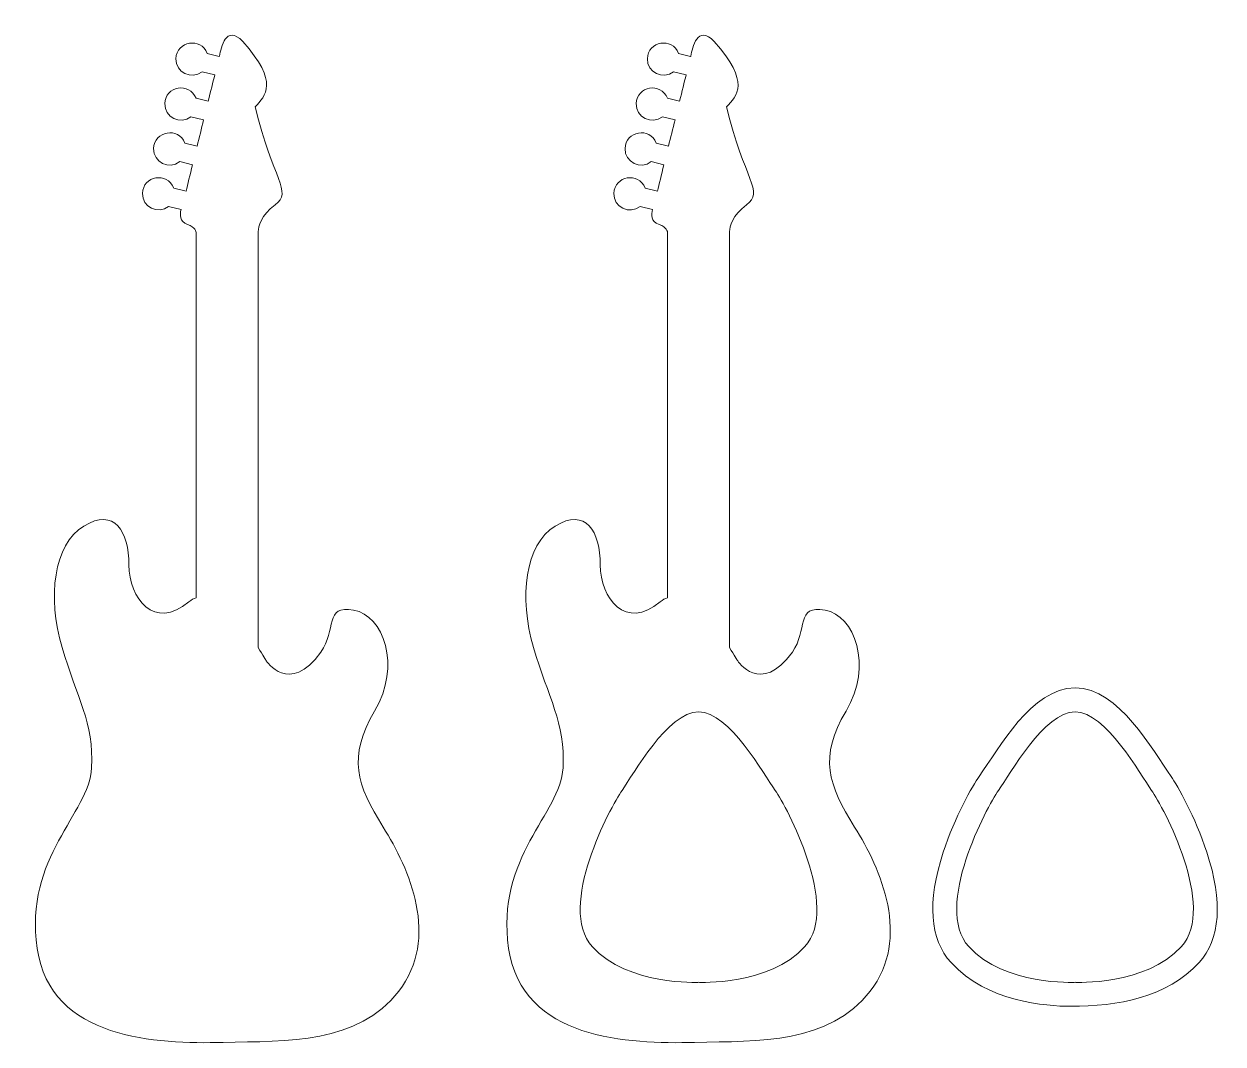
# Model space of a CAD drawing. Header units: inches. Extents: x 13.5 to 26, y -5.9 to 0.
# Drawn here: x 13.5 to 20.49, y -5.95 to -0.01 of the extents above; entities that cross this region are included whole.
import ezdxf

# ---------------------------------------------------------------- set-up
doc = ezdxf.new("R2010")
doc.units = ezdxf.units.IN
doc.header["$MEASUREMENT"] = 0
doc.layers.add('_U+0421_U+043B_U+043E_U+0439 1', color=7, linetype='Continuous')

msp = doc.modelspace()

# ---------------------------------------------------------------- linework, layer by layer
at = {"layer": '_U+0421_U+043B_U+043E_U+0439 1', "color": 1, "lineweight": 9, "true_color": 0xff0000}
for points, knots in [([(15.5957, -4.6825), (15.4419, -4.4381), (15.3875, -4.2751), (15.546, -4.0081), (15.7044, -3.7411), (15.5957, -3.4514), (15.4238, -3.4197), (15.2518, -3.388), (15.3242, -3.5374), (15.2337, -3.6641), (15.0481, -3.9221), (14.9138, -3.7139), (14.9138, -3.7139), (14.9138, -3.7139), (14.8965, -3.6827), (14.8679, -3.6385), (14.8679, -3.6385), (14.8679, -1.2176), (14.8679, -1.2176), (14.8698, -1.1891), (14.8837, -1.1228), (14.9666, -1.061), (15.0707, -0.9834), (14.954, -0.9196), (14.85, -0.4917), (14.9115, -0.4255), (14.9918, -0.3522), (14.7791, -0.1111), (14.6774, -0.0095), (14.6538, -0.1466), (14.642, -0.1962), (14.6418, -0.1967), (14.6417, -0.1973), (14.6415, -0.1979), (14.6415, -0.1979), (14.5713, -0.1806), (14.5713, -0.1806), (14.5348, -0.0846), (14.3921, -0.1091), (14.3896, -0.2117), (14.3876, -0.2918), (14.4802, -0.3365), (14.5418, -0.2877), (14.5418, -0.2877), (14.6151, -0.3058), (14.6151, -0.3058), (14.6044, -0.349), (14.5914, -0.4018), (14.5772, -0.4593), (14.5772, -0.4593), (14.5063, -0.4418), (14.5063, -0.4418), (14.4698, -0.3459), (14.3271, -0.3703), (14.3246, -0.4729), (14.3226, -0.553), (14.4151, -0.5977), (14.4768, -0.5489), (14.4768, -0.5489), (14.5505, -0.5672), (14.5505, -0.5672), (14.538, -0.6181), (14.5251, -0.6702), (14.5126, -0.7207), (14.5126, -0.7207), (14.4413, -0.703), (14.4413, -0.703), (14.4047, -0.6071), (14.2621, -0.6316), (14.2596, -0.7342), (14.2576, -0.8145), (14.3503, -0.8589), (14.4118, -0.8102), (14.4118, -0.8102), (14.4859, -0.8285), (14.4859, -0.8285), (14.4713, -0.8879), (14.4581, -0.941), (14.448, -0.982), (14.448, -0.982), (14.3763, -0.9643), (14.3763, -0.9643), (14.3397, -0.8684), (14.1971, -0.8928), (14.1946, -0.9954), (14.1926, -1.0755), (14.2851, -1.1202), (14.3468, -1.0714), (14.3468, -1.0714), (14.4192, -1.0893), (14.4192, -1.0893), (14.4121, -1.1163), (14.409, -1.1605), (14.4576, -1.1761), (14.5032, -1.1908), (14.5072, -1.2197), (14.5074, -1.2268), (14.5074, -1.2268), (14.5074, -3.348), (14.5074, -3.348), (14.4928, -3.3524), (14.4786, -3.3601), (14.465, -3.3716), (14.263, -3.5419), (14.1157, -3.3518), (14.1157, -3.1572), (14.1157, -2.9626), (14.0297, -2.8223), (13.8532, -2.9309), (13.6767, -3.0395), (13.6405, -3.3428), (13.7265, -3.637), (13.8125, -3.9312), (13.9121, -4.0715), (13.8985, -4.3385), (13.8849, -4.6055), (13.5047, -4.8545), (13.5817, -5.3885), (13.6586, -5.9226), (14.2832, -5.9452), (14.6634, -5.9362), (15.0436, -5.9271), (15.4464, -5.9452), (15.6863, -5.6375), (15.9261, -5.3297), (15.7496, -4.9269), (15.5957, -4.6825)], [0, 0, 0, 0, 1, 1, 1, 2, 2, 2, 3, 3, 3, 4, 4, 4, 5, 5, 5, 6, 6, 6, 7, 7, 7, 8, 8, 8, 9, 9, 9, 10, 10, 10, 11, 11, 11, 12, 12, 12, 13, 13, 13, 14, 14, 14, 15, 15, 15, 16, 16, 16, 17, 17, 17, 18, 18, 18, 19, 19, 19, 20, 20, 20, 21, 21, 21, 22, 22, 22, 23, 23, 23, 24, 24, 24, 25, 25, 25, 26, 26, 26, 27, 27, 27, 28, 28, 28, 29, 29, 29, 30, 30, 30, 31, 31, 31, 32, 32, 32, 33, 33, 33, 34, 34, 34, 35, 35, 35, 36, 36, 36, 37, 37, 37, 38, 38, 38, 39, 39, 39, 40, 40, 40, 41, 41, 41, 42, 42, 42, 42]), ([(18.3401, -4.6825), (18.1862, -4.4381), (18.1318, -4.2751), (18.2903, -4.0081), (18.4487, -3.7411), (18.3401, -3.4514), (18.1681, -3.4197), (17.9961, -3.388), (18.0685, -3.5374), (17.978, -3.6641), (17.7924, -3.9221), (17.6581, -3.7139), (17.6581, -3.7139), (17.6581, -3.7139), (17.6408, -3.6827), (17.6122, -3.6385), (17.6122, -3.6385), (17.6122, -1.2176), (17.6122, -1.2176), (17.6141, -1.1891), (17.628, -1.1228), (17.7109, -1.061), (17.815, -0.9834), (17.6983, -0.9196), (17.5943, -0.4917), (17.6558, -0.4255), (17.7361, -0.3523), (17.5234, -0.1111), (17.4217, -0.0095), (17.3981, -0.1466), (17.3863, -0.1962), (17.3861, -0.1967), (17.386, -0.1973), (17.3858, -0.1979), (17.3858, -0.1979), (17.3156, -0.1806), (17.3156, -0.1806), (17.2791, -0.0847), (17.1364, -0.1091), (17.1339, -0.2117), (17.132, -0.2918), (17.2245, -0.3365), (17.2861, -0.2877), (17.2861, -0.2877), (17.3594, -0.3058), (17.3594, -0.3058), (17.3487, -0.349), (17.3357, -0.4018), (17.3215, -0.4593), (17.3215, -0.4593), (17.2506, -0.4418), (17.2506, -0.4418), (17.2141, -0.3459), (17.0714, -0.3703), (17.0689, -0.4729), (17.0669, -0.553), (17.1594, -0.5978), (17.2211, -0.5489), (17.2211, -0.5489), (17.2948, -0.5672), (17.2948, -0.5672), (17.2823, -0.6181), (17.2694, -0.6702), (17.2569, -0.7207), (17.2569, -0.7207), (17.1856, -0.703), (17.1856, -0.703), (17.149, -0.6071), (17.0064, -0.6316), (17.0039, -0.7342), (17.0019, -0.8145), (17.0946, -0.8589), (17.1561, -0.8102), (17.1561, -0.8102), (17.2302, -0.8285), (17.2302, -0.8285), (17.2156, -0.8879), (17.2024, -0.941), (17.1923, -0.982), (17.1923, -0.982), (17.1206, -0.9643), (17.1206, -0.9643), (17.084, -0.8683), (16.9414, -0.8928), (16.9389, -0.9954), (16.9369, -1.0755), (17.0294, -1.1203), (17.0911, -1.0714), (17.0911, -1.0714), (17.1635, -1.0893), (17.1635, -1.0893), (17.1564, -1.1163), (17.1533, -1.1605), (17.2019, -1.1761), (17.2475, -1.1908), (17.2515, -1.2197), (17.2517, -1.2268), (17.2517, -1.2268), (17.2517, -3.348), (17.2517, -3.348), (17.2371, -3.3524), (17.2229, -3.3601), (17.2092, -3.3716), (17.0073, -3.5419), (16.86, -3.3518), (16.86, -3.1572), (16.86, -2.9626), (16.7741, -2.8223), (16.5975, -2.9309), (16.421, -3.0395), (16.3848, -3.3428), (16.4708, -3.637), (16.5568, -3.9312), (16.6564, -4.0715), (16.6428, -4.3385), (16.6292, -4.6055), (16.249, -4.8545), (16.326, -5.3885), (16.4029, -5.9226), (17.0275, -5.9452), (17.4077, -5.9362), (17.7879, -5.9271), (18.1907, -5.9452), (18.4306, -5.6375), (18.6704, -5.3297), (18.4939, -4.9269), (18.3401, -4.6825)], [0, 0, 0, 0, 1, 1, 1, 2, 2, 2, 3, 3, 3, 4, 4, 4, 5, 5, 5, 6, 6, 6, 7, 7, 7, 8, 8, 8, 9, 9, 9, 10, 10, 10, 11, 11, 11, 12, 12, 12, 13, 13, 13, 14, 14, 14, 15, 15, 15, 16, 16, 16, 17, 17, 17, 18, 18, 18, 19, 19, 19, 20, 20, 20, 21, 21, 21, 22, 22, 22, 23, 23, 23, 24, 24, 24, 25, 25, 25, 26, 26, 26, 27, 27, 27, 28, 28, 28, 29, 29, 29, 30, 30, 30, 31, 31, 31, 32, 32, 32, 33, 33, 33, 34, 34, 34, 35, 35, 35, 36, 36, 36, 37, 37, 37, 38, 38, 38, 39, 39, 39, 40, 40, 40, 41, 41, 41, 42, 42, 42, 42]), ([(20.3907, -4.8294), (20.3236, -4.6241), (20.2196, -4.4409), (20.1824, -4.3889), (20.0736, -4.2364), (19.8818, -3.8731), (19.6236, -3.8731), (19.369, -3.8731), (19.1825, -4.224), (19.0648, -4.3889), (19.0276, -4.4409), (18.9236, -4.6241), (18.8566, -4.8294), (18.7622, -5.1184), (18.7774, -5.3344), (18.9018, -5.4714), (19.1103, -5.7009), (19.4577, -5.7256), (19.5973, -5.7256), (19.8723, -5.7256), (20.1597, -5.6758), (20.3454, -5.4714), (20.4699, -5.3344), (20.4851, -5.1184), (20.3907, -4.8294)], [0, 0, 0, 0, 1, 1, 1, 2, 2, 2, 3, 3, 3, 4, 4, 4, 5, 5, 5, 6, 6, 6, 7, 7, 7, 8, 8, 8, 8]), ([(18.051, -5.378), (17.8431, -5.6068), (17.432, -5.5863), (17.432, -5.5863), (17.432, -5.5863), (17.0208, -5.6068), (16.813, -5.378), (16.6051, -5.1492), (16.9204, -4.5618), (16.9862, -4.4696), (17.052, -4.3773), (17.253, -4.0119), (17.432, -4.0119), (17.611, -4.0119), (17.8119, -4.3773), (17.8778, -4.4696), (17.9436, -4.5618), (18.2589, -5.1492), (18.051, -5.378)], [0, 0, 0, 0, 1, 1, 1, 2, 2, 2, 3, 3, 3, 4, 4, 4, 5, 5, 5, 6, 6, 6, 6]), ([(20.2426, -5.378), (20.0348, -5.6068), (19.6236, -5.5863), (19.6236, -5.5863), (19.6236, -5.5863), (19.2125, -5.6068), (19.0046, -5.378), (18.7967, -5.1492), (19.112, -4.5618), (19.1778, -4.4696), (19.2437, -4.3773), (19.4446, -4.0119), (19.6236, -4.0119), (19.8026, -4.0119), (20.0036, -4.3773), (20.0694, -4.4696), (20.1352, -4.5618), (20.4505, -5.1492), (20.2426, -5.378)], [0, 0, 0, 0, 1, 1, 1, 2, 2, 2, 3, 3, 3, 4, 4, 4, 5, 5, 5, 6, 6, 6, 6])]:
    msp.add_open_spline(points, degree=3, knots=knots, dxfattribs=at)

doc.saveas('drawing.dxf')
